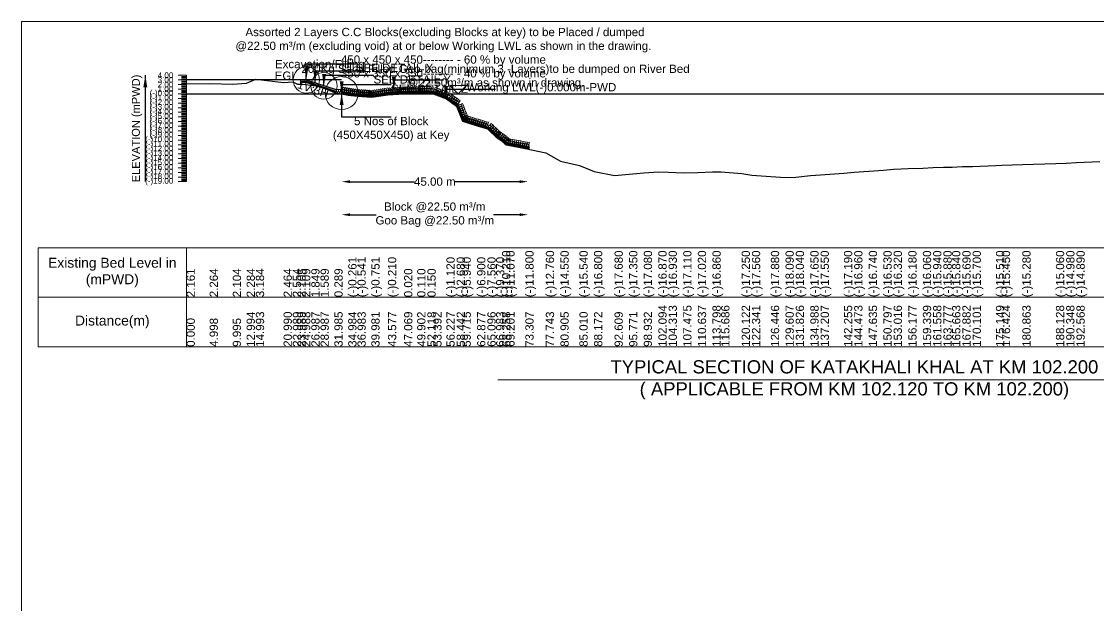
# Model space of a CAD drawing. Header units: inches. Extents: x 89000 to 845000, y -7071 to 31.
# Drawn here: x 460000 to 466525, y -3536 to 0 of the extents above; entities that cross this region are included whole.
import ezdxf

# ---------------------------------------------------------------- set-up
doc = ezdxf.new("R2010")
doc.units = ezdxf.units.IN
doc.header["$LTSCALE"] = 7
doc.header["$MEASUREMENT"] = 0
for name, color, linetype, lineweight in [('Cross section Data Border', 7, 'Continuous', 9), ('Cross Section Labels', 7, 'Continuous', 9), ('Existing_Bed_Level for Xsection', 7, 'Continuous', 25), ('Long Section Labels', 7, 'Continuous', 9)]:
    doc.layers.add(name, color=color, linetype=linetype, lineweight=lineweight)
doc.styles.get("Standard").update_dxf_attribs({"font": 'arial.ttf'})
doc.dimstyles.new('Appron Lebeling Style', dxfattribs={"dimtxt": 50, "dimasz": 50, "dimexe": 0.18, "dimexo": 0.0625, "dimgap": 0.09, "dimtad": 0, "dimtih": 1, "dimtoh": 1, "dimdec": 4, "dimzin": 0, "dimdsep": 46, "dimtxsty": 'Standard', "dimcen": 0.09, "dimse1": 1, "dimse2": 1, "dimadec": 0, "dimazin": 0, "dimtfac": 1, "dimtdec": 4, "dimtofl": 0, "dimtmove": 0, "dimatfit": 3, "dimfxl": 1, "dimtolj": 1, "dimtzin": 0, "dimarcsym": 0})
doc.dimstyles.get("Standard").update_dxf_attribs({"dimtxt": 0.18, "dimasz": 0.18, "dimexe": 0.18, "dimexo": 0.0625, "dimgap": 0.09, "dimtad": 0, "dimtih": 1, "dimtoh": 1, "dimdec": 4, "dimzin": 0, "dimdsep": 46, "dimtxsty": 'Standard', "dimcen": 0.09, "dimadec": 0, "dimazin": 0, "dimtfac": 1, "dimtdec": 4, "dimtofl": 0, "dimtmove": 0, "dimatfit": 3, "dimfxl": 1, "dimtolj": 1, "dimtzin": 0, "dimarcsym": 0})

# ---------------------------------------------------------------- blocks, each defined once
blk = doc.blocks.new('*D309')
at = {"layer": 'Cross Section Labels', "color": 0, "lineweight": -2, "transparency": 16777216}
for p, q in [((461989.7, -969.5), (462380.6, -969.5)), ((463018.7, -969.5), (462627.8, -969.5))]:
    blk.add_line(p, q, dxfattribs=at)
at = {"layer": 'Cross Section Labels', "color": 0, "transparency": 16777216}
for points in [[(461989.7, -961.1), (461989.7, -977.8), (461939.7, -969.5)], [(463018.7, -961.1), (463018.7, -977.8), (463068.7, -969.5)]]:
    blk.add_solid(points, dxfattribs=at)
at = {"layer": 'Defpoints', "color": 0, "transparency": 16777216}
for p in [(461939.7, -437.5), (463068.7, -771.4), (463068.7, -969.5)]:
    blk.add_point(p, dxfattribs=at)
at = {"layer": 'Cross Section Labels', "color": 0, "transparency": 16777216, "insert": (462504.2, -969.5), "char_height": 50, "attachment_point": 5}
blk.add_mtext('\\A1;45.00 m', dxfattribs=at)
blk = doc.blocks.new('*D310')
at = {"layer": 'Cross Section Labels', "color": 0, "lineweight": -2, "transparency": 16777216}
for p, q in [((461989.7, -1169.5), (462148.6, -1169.5)), ((463018.7, -1169.5), (462859.8, -1169.5))]:
    blk.add_line(p, q, dxfattribs=at)
at = {"layer": 'Cross Section Labels', "color": 0, "transparency": 16777216}
for points in [[(461989.7, -1161.1), (461989.7, -1177.8), (461939.7, -1169.5)], [(463018.7, -1161.1), (463018.7, -1177.8), (463068.7, -1169.5)]]:
    blk.add_solid(points, dxfattribs=at)
at = {"layer": 'Defpoints', "color": 0, "transparency": 16777216}
for p in [(461939.7, -437.5), (463068.7, -771.4), (463068.7, -1169.5)]:
    blk.add_point(p, dxfattribs=at)
at = {"layer": 'Cross Section Labels', "color": 0, "transparency": 16777216, "insert": (462504.2, -1169.5), "char_height": 50, "attachment_point": 5}
blk.add_mtext('\\A1;Block @22.50 m³/m ^JGoo Bag @22.50 m³/m ', dxfattribs=at)

msp = doc.modelspace()

# ---------------------------------------------------------------- linework, layer by layer
at = {"layer": 'Cross section Data Border'}
msp.add_lwpolyline([(460100, -1369.48), (469192.81755, -1369.48), (469192.81755, -1969.48), (460100, -1969.48)], close=True, dxfattribs=at)
for points in [[(461000, -1369.48), (461000, -1969.48)], [(460100, -1669.48), (469192.81755, -1669.48)]]:
    msp.add_lwpolyline(points, dxfattribs=at)
at = {"layer": 'Cross Section Labels'}
for points in [[(460000, 0), (470000, 0), (470000, -7071), (460000, -7071)], [(462645.70231, -437.48), (462695.70231, -387.48), (462595.70231, -387.48)]]:
    msp.add_lwpolyline(points, close=True, dxfattribs=at)
msp.add_lwpolyline([(462886.40877, -2169.48), (465046.40877, -2169.48), (467206.40877, -2169.48)], dxfattribs=at)
for centre, radius in [((461725.50231, -353.48), 80), ((461832.60231, -389.18), 80), ((461939.70231, -433.28), 100)]:
    msp.add_circle(centre, radius, dxfattribs=at)
at = {"layer": 'Existing_Bed_Level for Xsection'}
for points in [[(461000, -376.972), (461139.93506, -374.088), (461279.87012, -378.568), (461363.83119, -373.528), (461419.80525, -348.328), (461587.72735, -368.488), (461643.7014, -365.968), (461671.68844, -378.54), (461699.67546, -378.428), (461755.64942, -385.708), (461811.62348, -392.988), (461895.58457, -429.388), (461979.54567, -444.788), (462035.51963, -452.628), (462119.48073, -458.508), (462220.16918, -443.36), (462317.92556, -436.92), (462397.25567, -434.4), (462459.29029, -433.28), (462494.96968, -436.92), (462574.3424, -468.84), (462636.37121, -512.52), (462672.023, -603.8), (462760.55225, -630.68), (462822.69607, -649.16), (462875.51647, -699.84), (462911.21957, -723.36), (462937.61472, -747.44), (463052.59266, -767.88), (463176.79997, -794.76), (463265.32942, -844.88), (463380.28721, -872.6), (463468.82371, -907.88), (463593.0484, -932.52), (463681.57701, -923.28), (463770.1066, -915.72), (463858.63706, -909.84), (463920.77021, -911.52), (464009.29724, -916.56), (464097.82523, -914.04), (464186.3541, -909.56), (464239.20508, -909.56), (464363.41419, -920.48), (464425.54635, -929.16), (464540.47703, -938.12), (464629.00935, -944), (464691.13121, -942.6), (464779.66095, -931.68), (464841.79563, -928.88), (464983.14374, -918.8), (465045.25386, -912.36), (465133.78593, -906.2), (465222.31848, -900.32), (465284.43813, -894.44), (465372.96849, -890.52), (465461.49938, -887.16), (465523.62746, -883.8), (465585.76866, -882.12), (465638.56263, -881), (465700.68548, -876.8), (465762.82109, -877.08), (465904.1608, -871.76), (465939.87604, -870.08), (466064.17227, -865.32), (466267.59736, -859.16), (466329.74321, -856.92), (466391.89979, -854.4), (466533.18134, -846.56)], [(461939.70231, -353.48), (461000, -353.48)], [(461908.20231, -414.38), (461726.79549, -353.91106), (461725.50231, -353.48), (461724.13918, -353.48), (461698.93918, -353.48)], [(461698.93918, -361.88), (461724.13918, -361.88), (461908.20231, -423.23438)], [(461698.93918, -364.68), (461723.6848, -364.68), (461904.2848, -424.88)], [(461698.93918, -367.48), (461723.23042, -367.48), (461901.90231, -427.0373)], [(461000, -437.48), (469092.81755, -437.48)]]:
    msp.add_lwpolyline(points, dxfattribs=at)
at = {"layer": 'Long Section Labels'}
for points in [[(461000, -325.48), (460950, -325.48)], [(461000, -969.48), (461000, -941.48), (461000, -913.48), (461000, -885.48), (461000, -857.48), (461000, -829.48), (461000, -801.48), (461000, -773.48), (461000, -745.48), (461000, -717.48), (461000, -689.48), (461000, -661.48), (461000, -633.48), (461000, -605.48), (461000, -577.48), (461000, -549.48), (461000, -521.48), (461000, -493.48), (461000, -465.48), (461000, -437.48), (461000, -409.48), (461000, -381.48), (461000, -353.48), (461000, -325.48)], [(461000, -353.48), (460950, -353.48)], [(461000, -381.48), (460950, -381.48)], [(461000, -332.48), (460970, -332.48)], [(461000, -339.48), (460970, -339.48)], [(461000, -346.48), (460970, -346.48)], [(461000, -360.48), (460970, -360.48)], [(461000, -367.48), (460970, -367.48)], [(461000, -374.48), (460970, -374.48)], [(461000, -388.48), (460970, -388.48)], [(461000, -409.48), (460950, -409.48)], [(461000, -437.48), (460950, -437.48)], [(461000, -395.48), (460970, -395.48)], [(461000, -402.48), (460970, -402.48)], [(461000, -416.48), (460970, -416.48)], [(461000, -423.48), (460970, -423.48)], [(461000, -430.48), (460970, -430.48)], [(461000, -444.48), (460970, -444.48)], [(461000, -451.48), (460970, -451.48)], [(461000, -465.48), (460950, -465.48)], [(461000, -493.48), (460950, -493.48)], [(461000, -521.48), (460950, -521.48)], [(461000, -458.48), (460970, -458.48)], [(461000, -472.48), (460970, -472.48)], [(461000, -479.48), (460970, -479.48)], [(461000, -486.48), (460970, -486.48)], [(461000, -500.48), (460970, -500.48)], [(461000, -507.48), (460970, -507.48)], [(461000, -514.48), (460970, -514.48)], [(461000, -549.48), (460950, -549.48)], [(461000, -577.48), (460950, -577.48)], [(461000, -528.48), (460970, -528.48)], [(461000, -535.48), (460970, -535.48)], [(461000, -542.48), (460970, -542.48)], [(461000, -556.48), (460970, -556.48)], [(461000, -563.48), (460970, -563.48)], [(461000, -570.48), (460970, -570.48)], [(461000, -584.48), (460970, -584.48)], [(461000, -605.48), (460950, -605.48)], [(461000, -633.48), (460950, -633.48)], [(461000, -591.48), (460970, -591.48)], [(461000, -598.48), (460970, -598.48)], [(461000, -612.48), (460970, -612.48)], [(461000, -619.48), (460970, -619.48)], [(461000, -626.48), (460970, -626.48)], [(461000, -640.48), (460970, -640.48)], [(461000, -647.48), (460970, -647.48)], [(461000, -661.48), (460950, -661.48)], [(461000, -689.48), (460950, -689.48)], [(461000, -717.48), (460950, -717.48)], [(461000, -654.48), (460970, -654.48)], [(461000, -668.48), (460970, -668.48)], [(461000, -675.48), (460970, -675.48)], [(461000, -682.48), (460970, -682.48)], [(461000, -696.48), (460970, -696.48)], [(461000, -703.48), (460970, -703.48)], [(461000, -710.48), (460970, -710.48)], [(461000, -745.48), (460950, -745.48)], [(461000, -773.48), (460950, -773.48)], [(461000, -724.48), (460970, -724.48)], [(461000, -731.48), (460970, -731.48)], [(461000, -738.48), (460970, -738.48)], [(461000, -752.48), (460970, -752.48)], [(461000, -759.48), (460970, -759.48)], [(461000, -766.48), (460970, -766.48)], [(461000, -780.48), (460970, -780.48)], [(461000, -801.48), (460950, -801.48)], [(461000, -829.48), (460950, -829.48)], [(461000, -787.48), (460970, -787.48)], [(461000, -794.48), (460970, -794.48)], [(461000, -808.48), (460970, -808.48)], [(461000, -815.48), (460970, -815.48)], [(461000, -822.48), (460970, -822.48)], [(461000, -836.48), (460970, -836.48)], [(461000, -843.48), (460970, -843.48)], [(461000, -857.48), (460950, -857.48)], [(461000, -885.48), (460950, -885.48)], [(461000, -913.48), (460950, -913.48)], [(461000, -850.48), (460970, -850.48)], [(461000, -864.48), (460970, -864.48)], [(461000, -871.48), (460970, -871.48)], [(461000, -878.48), (460970, -878.48)], [(461000, -892.48), (460970, -892.48)], [(461000, -899.48), (460970, -899.48)], [(461000, -906.48), (460970, -906.48)], [(461000, -941.48), (460950, -941.48)], [(461000, -969.48), (460950, -969.48)], [(461000, -920.48), (460970, -920.48)], [(461000, -927.48), (460970, -927.48)], [(461000, -934.48), (460970, -934.48)], [(461000, -948.48), (460970, -948.48)], [(461000, -955.48), (460970, -955.48)], [(461000, -962.48), (460970, -962.48)]]:
    msp.add_lwpolyline(points, dxfattribs=at)
for points in [[(461698.93918, -353.48), (461690.53918, -353.48), (461690.53918, -366.08), (461698.93918, -366.08)], [(461698.93918, -366.08), (461690.53918, -366.08), (461690.53918, -378.68), (461698.93918, -378.68)], [(461711.53918, -353.48), (461698.93918, -353.48), (461698.93918, -361.88), (461711.53918, -361.88)], [(461724.13918, -353.48), (461711.53918, -353.48), (461711.53918, -361.88), (461724.13918, -361.88)], [(461738.7489, -357.89553), (461726.79549, -353.91106), (461724.13918, -361.88), (461736.09259, -365.86447)], [(461750.70231, -361.88), (461738.7489, -357.89553), (461736.09259, -365.86447), (461748.046, -369.84894)], [(461762.65572, -365.86447), (461750.70231, -361.88), (461748.046, -369.84894), (461759.99941, -373.83341)], [(461774.60913, -369.84894), (461762.65572, -365.86447), (461759.99941, -373.83341), (461771.95282, -377.81788)], [(461786.56254, -373.83341), (461774.60913, -369.84894), (461771.95282, -377.81788), (461783.90623, -381.80235)], [(461798.51595, -377.81788), (461786.56254, -373.83341), (461783.90623, -381.80235), (461795.85964, -385.78682)], [(461810.46936, -381.80235), (461798.51595, -377.81788), (461795.85964, -385.78682), (461807.81305, -389.77129)], [(461822.42277, -385.78682), (461810.46936, -381.80235), (461807.81305, -389.77129), (461819.76646, -393.75576)], [(461834.37618, -389.77129), (461822.42277, -385.78682), (461819.76646, -393.75576), (461831.71987, -397.74023)], [(461846.32959, -393.75576), (461834.37618, -389.77129), (461831.71987, -397.74023), (461843.67328, -401.7247)], [(461858.283, -397.74023), (461846.32959, -393.75576), (461843.67328, -401.7247), (461855.62668, -405.70917)], [(461870.23641, -401.7247), (461858.283, -397.74023), (461855.62668, -405.70917), (461867.58009, -409.69364)], [(461882.18982, -405.70917), (461870.23641, -401.7247), (461867.58009, -409.69364), (461879.5335, -413.67811)], [(461894.14323, -409.69364), (461882.18982, -405.70917), (461879.5335, -413.67811), (461891.48691, -417.66258)], [(461906.09664, -413.67811), (461894.14323, -409.69364), (461891.48691, -417.66258), (461903.44032, -421.64705)], [(461914.50231, -424.88), (461901.90231, -424.88), (461901.90231, -437.48), (461914.50231, -437.48)], [(461920.80231, -412.28), (461908.20231, -412.28), (461908.20231, -424.88), (461920.80231, -424.88)], [(461927.10231, -424.88), (461914.50231, -424.88), (461914.50231, -437.48), (461927.10231, -437.48)], [(461933.40231, -412.28), (461920.80231, -412.28), (461920.80231, -424.88), (461933.40231, -424.88)], [(461939.70231, -424.88), (461927.10231, -424.88), (461927.10231, -437.48), (461939.70231, -437.48)], [(461953.43728, -410.32781), (461941.5653, -414.54872), (461945.78622, -426.4207), (461957.6582, -422.19979)], [(461960.76524, -405.26015), (461951.16405, -397.10066), (461943.00456, -406.70185), (461952.60575, -414.86134)], [(461965.83054, -412.60096), (461953.95856, -416.82187), (461958.17948, -428.69385), (461970.05145, -424.47294)], [(461973.15849, -407.5333), (461963.55731, -399.37381), (461955.39782, -408.975), (461964.99901, -417.13449)], [(461978.2238, -414.87411), (461966.35182, -419.09502), (461970.57273, -430.967), (461982.44471, -426.74609)], [(461985.55175, -409.80645), (461975.95056, -401.64696), (461967.79108, -411.24815), (461977.39226, -419.40764)], [(461989.43992, -416.70438), (461977.75678, -421.42288), (461982.47527, -433.10602), (461994.15842, -428.38752)], [(461996.54733, -411.33178), (461986.61014, -403.58503), (461978.86338, -413.52222), (461988.80058, -421.26898)], [(462001.91811, -418.45214), (461990.23497, -423.17063), (461994.95347, -434.85378), (462006.63661, -430.13528)], [(462009.02552, -413.07954), (461999.08833, -405.33279), (461991.34158, -415.26998), (462001.27877, -423.01673)], [(462014.39631, -420.1999), (462002.71317, -424.91839), (462007.43166, -436.60154), (462019.1148, -431.88304)], [(462021.50372, -414.8273), (462011.56652, -407.08055), (462003.81977, -417.01774), (462013.75696, -424.76449)], [(462026.8745, -421.94766), (462015.19136, -426.66615), (462019.90986, -438.34929), (462031.593, -433.6308)], [(462033.98191, -416.57506), (462024.04472, -408.82831), (462016.29797, -418.7655), (462026.23516, -426.51225)], [(462039.35269, -423.69542), (462027.66955, -428.41391), (462032.38805, -440.09705), (462044.07119, -435.37856)], [(462046.46011, -418.32282), (462036.52291, -410.57607), (462028.77616, -420.51326), (462038.71335, -428.26001)], [(462049.91099, -424.3798), (462038.5823, -429.89531), (462044.0978, -441.224), (462055.42649, -435.70849)], [(462056.62966, -418.52835), (462046.18031, -411.48767), (462039.13964, -421.93702), (462049.58899, -428.9777)], [(462062.4802, -425.26006), (462051.15151, -430.77556), (462056.66702, -442.10425), (462067.99571, -436.58875)], [(462069.19887, -419.4086), (462058.74952, -412.36793), (462051.70885, -422.81728), (462062.1582, -429.85795)], [(462075.04942, -426.14031), (462063.72073, -431.65581), (462069.23623, -442.9845), (462080.56492, -437.469)], [(462081.76809, -420.28885), (462071.31874, -413.24818), (462064.27807, -423.69753), (462074.72742, -430.7382)], [(462087.61863, -427.02056), (462076.28994, -432.53606), (462081.80545, -443.86475), (462093.13414, -438.34925)], [(462094.3373, -421.1691), (462083.88795, -414.12843), (462076.84728, -424.57778), (462087.29663, -431.61846)], [(462100.18785, -427.90081), (462088.85916, -433.41632), (462094.37466, -444.74501), (462105.70335, -439.2295)], [(462106.90652, -422.04936), (462096.45717, -415.00868), (462089.41649, -425.45803), (462099.86585, -432.49871)], [(462112.75706, -428.78107), (462101.42837, -434.29657), (462106.94388, -445.62526), (462118.27257, -440.10976)], [(462119.47573, -422.92961), (462109.02638, -415.88894), (462101.98571, -426.33829), (462112.43506, -433.37896)], [(462124.19768, -421.90785), (462112.46718, -417.30835), (462107.86768, -429.03885), (462119.59817, -433.63835)], [(462118.91247, -429.08049), (462109.05453, -436.92785), (462116.90189, -446.78579), (462126.75983, -438.93843)], [(462136.65746, -420.03335), (462124.92696, -415.43385), (462120.32746, -427.16435), (462132.05796, -431.76385)], [(462131.37225, -427.20598), (462121.51431, -435.05334), (462129.36167, -444.91128), (462139.21961, -437.06392)], [(462149.11725, -418.15885), (462137.38675, -413.55935), (462132.78725, -425.28984), (462144.51774, -429.88935)], [(462143.83204, -425.33148), (462133.9741, -433.17884), (462141.82146, -443.03678), (462151.6794, -435.18942)], [(462161.57703, -416.28434), (462149.84653, -411.68484), (462145.24703, -423.41534), (462156.97753, -428.01484)], [(462156.29182, -423.45698), (462146.43388, -431.30434), (462154.28124, -441.16228), (462164.13918, -433.31492)], [(462174.03681, -414.40984), (462162.30632, -409.81034), (462157.70681, -421.54084), (462169.43731, -426.14034)], [(462168.75161, -421.58248), (462158.89367, -429.42983), (462166.74103, -439.28777), (462176.59897, -431.44041)], [(462186.4966, -412.53534), (462174.7661, -407.93584), (462170.1666, -419.66633), (462181.8971, -424.26584)], [(462181.21139, -419.70797), (462171.35345, -427.55533), (462179.20081, -437.41327), (462189.05875, -429.56591)], [(462198.95638, -410.66083), (462187.22589, -406.06133), (462182.62638, -417.79183), (462194.35688, -422.39133)], [(462193.67118, -417.83347), (462183.81324, -425.68083), (462191.6606, -435.53877), (462201.51854, -427.69141)], [(462211.41617, -408.78633), (462199.68567, -404.18683), (462195.08617, -415.91733), (462206.81667, -420.51683)], [(462206.13096, -415.95897), (462196.27302, -423.80632), (462204.12038, -433.66426), (462213.97832, -425.8169)], [(462226.90442, -407.34825), (462215.59863, -401.78595), (462210.03633, -413.09173), (462221.34211, -418.65404)], [(462221.03913, -414.05485), (462210.56075, -421.05225), (462217.55815, -431.53063), (462228.03653, -424.53323)], [(462239.47716, -406.51998), (462228.17138, -400.95768), (462222.60908, -412.26347), (462233.91486, -417.82577)], [(462233.61188, -413.22658), (462223.1335, -420.22398), (462230.1309, -430.70236), (462240.60928, -423.70496)], [(462252.04991, -405.69172), (462240.74413, -400.12941), (462235.18182, -411.4352), (462246.48761, -416.9975)], [(462246.18462, -412.39831), (462235.70625, -419.39572), (462242.70365, -429.87409), (462253.18202, -422.87669)], [(462264.62266, -404.86345), (462253.31687, -399.30114), (462247.75457, -410.60693), (462259.06036, -416.16923)], [(462258.75737, -411.57005), (462248.27899, -418.56745), (462255.2764, -429.04582), (462265.75477, -422.04842)], [(462277.19541, -404.03518), (462265.88962, -398.47288), (462260.32732, -409.77866), (462271.6331, -415.34096)], [(462271.33012, -410.74178), (462260.85174, -417.73918), (462267.84914, -428.21756), (462278.32752, -421.22015)], [(462289.76815, -403.20691), (462278.46237, -397.64461), (462272.90006, -408.95039), (462284.20585, -414.5127)], [(462283.90286, -409.91351), (462273.42449, -416.91091), (462280.42189, -427.38929), (462290.90027, -420.39189)], [(462302.3409, -402.37864), (462291.03512, -396.81634), (462285.47281, -408.12212), (462296.7786, -413.68443)], [(462296.47561, -409.08524), (462285.99724, -416.08264), (462292.99464, -426.56102), (462303.47301, -419.56362)], [(462314.91365, -401.55038), (462303.60786, -395.98807), (462298.04556, -407.29386), (462309.35134, -412.85616)], [(462309.04836, -408.25697), (462298.56998, -415.25438), (462305.56738, -425.73275), (462316.04576, -418.73535)], [(462328.71235, -401.06833), (462317.60235, -395.12461), (462311.65863, -406.23462), (462322.76863, -412.17834)], [(462322.62229, -407.5715), (462311.91192, -414.20837), (462318.54879, -424.91874), (462329.25916, -418.28187)], [(462341.306, -400.66828), (462330.196, -394.72456), (462324.25228, -405.83457), (462335.36228, -411.77829)], [(462335.21594, -407.17145), (462324.50557, -413.80832), (462331.14244, -424.51869), (462341.85281, -417.88182)], [(462353.89965, -400.26823), (462342.78964, -394.32451), (462336.84592, -405.43452), (462347.95593, -411.37824)], [(462347.80959, -406.77141), (462337.09922, -413.40827), (462343.73608, -424.11864), (462354.44645, -417.48177)], [(462366.4933, -399.86818), (462355.38329, -393.92446), (462349.43957, -405.03447), (462360.54958, -410.97819)], [(462360.40324, -406.37136), (462349.69287, -413.00822), (462356.32973, -423.71859), (462367.0401, -417.08173)], [(462379.08694, -399.46813), (462367.97694, -393.52441), (462362.03322, -404.63442), (462373.14322, -410.57814)], [(462372.99688, -405.97131), (462362.28651, -412.60817), (462368.92338, -423.31854), (462379.63375, -416.68168)], [(462391.68059, -399.06808), (462380.57059, -393.12436), (462374.62687, -404.23437), (462385.73687, -410.17809)], [(462385.59053, -405.57126), (462374.88016, -412.20812), (462381.51703, -422.91849), (462392.2274, -416.28163)], [(462404.27424, -398.66803), (462393.16423, -392.72431), (462387.22051, -403.83432), (462398.33052, -409.77804)], [(462398.18418, -405.17121), (462387.47381, -411.80807), (462394.11067, -422.51844), (462404.82104, -415.88158)], [(462417.36114, -398.54011), (462406.33362, -392.44472), (462400.23823, -403.47223), (462411.26575, -409.56763)], [(462411.18254, -404.95922), (462400.38224, -411.44871), (462406.87172, -422.24901), (462417.67203, -415.75953)], [(462429.95909, -398.31266), (462418.93157, -392.21727), (462412.83617, -403.24478), (462423.86369, -409.34018)], [(462423.78049, -404.73178), (462412.98019, -411.22126), (462419.46967, -422.02156), (462430.26997, -415.53208)], [(462442.55703, -398.08521), (462431.52952, -391.98982), (462425.43412, -403.01734), (462436.46164, -409.11273)], [(462436.37844, -404.50433), (462425.57813, -410.99381), (462432.06762, -421.79412), (462442.86792, -415.30463)], [(462455.15498, -397.85776), (462444.12746, -391.76237), (462438.03207, -402.78989), (462449.05959, -408.88528)], [(462448.97638, -404.27688), (462438.17608, -410.76636), (462444.66556, -421.56667), (462455.46587, -415.07718)], [(462465.04912, -404.53145), (462453.55106, -409.68456), (462458.70416, -421.18262), (462470.20223, -416.02952)], [(462470.06233, -394.69404), (462457.52739, -393.41523), (462456.24858, -405.95016), (462468.78352, -407.22897)], [(462477.58406, -405.81026), (462466.08599, -410.96337), (462471.2391, -422.46143), (462482.73716, -417.30833)], [(462482.59726, -395.97285), (462470.06233, -394.69404), (462468.78352, -407.22897), (462481.31845, -408.50778)], [(462490.119, -407.08907), (462478.62093, -412.24218), (462483.77403, -423.74024), (462495.2721, -418.58714)], [(462495.1322, -397.25166), (462482.59726, -395.97285), (462481.31845, -408.50778), (462493.85339, -409.78659)], [(462513.75358, -419.80118), (462505.97433, -409.88941), (462496.06256, -417.66867), (462503.84182, -427.58044)], [(462517.80495, -403.55037), (462506.11484, -398.84916), (462501.41363, -410.53926), (462513.10373, -415.24048)], [(462525.44369, -424.50239), (462517.66443, -414.59062), (462507.75266, -422.36988), (462515.53192, -432.28165)], [(462529.49505, -408.25159), (462517.80495, -403.55037), (462513.10373, -415.24048), (462524.79384, -419.94169)], [(462537.1338, -429.20361), (462529.35454, -419.29184), (462519.44277, -427.0711), (462527.22203, -436.98286)], [(462541.18516, -412.9528), (462529.49505, -408.25159), (462524.79384, -419.94169), (462536.48394, -424.64291)], [(462548.8239, -433.90482), (462541.04465, -423.99305), (462531.13288, -431.77231), (462538.91213, -441.68408)], [(462552.87527, -417.65401), (462541.18516, -412.9528), (462536.48394, -424.64291), (462548.17405, -429.34412)], [(462560.51401, -438.60604), (462552.73475, -428.69427), (462542.82298, -436.47353), (462550.60224, -446.38529)], [(462564.56537, -422.35523), (462552.87527, -417.65401), (462548.17405, -429.34412), (462559.86416, -434.04534)], [(462572.20412, -443.30725), (462564.42486, -433.39548), (462554.51309, -441.17474), (462562.29235, -451.08651)], [(462576.25548, -427.05644), (462564.56537, -422.35523), (462559.86416, -434.04534), (462571.55426, -438.74655)], [(462583.89422, -448.00847), (462576.11496, -438.0967), (462566.2032, -445.87596), (462573.98245, -455.78772)], [(462587.94558, -431.75766), (462576.25548, -427.05644), (462571.55426, -438.74655), (462583.24437, -443.44776)], [(462598.715, -458.00565), (462593.41363, -446.57519), (462581.98317, -451.87655), (462587.28453, -463.30702)], [(462606.38193, -443.11537), (462596.07992, -435.86081), (462588.82536, -446.16282), (462599.12737, -453.41738)], [(462609.01701, -465.26021), (462603.71564, -453.82975), (462592.28518, -459.13111), (462597.58654, -470.56158)], [(462616.68394, -450.36993), (462606.38193, -443.11537), (462599.12737, -453.41738), (462609.42938, -460.67194)], [(462626.98594, -457.62449), (462616.68394, -450.36993), (462609.42938, -460.67194), (462619.73138, -467.9265)], [(462619.31901, -472.51477), (462614.01765, -461.08431), (462602.58718, -466.38567), (462607.88855, -477.81614)], [(462629.62102, -479.76933), (462624.31966, -468.33887), (462612.88919, -473.64023), (462618.19056, -485.0707)], [(462637.28795, -464.87905), (462626.98594, -457.62449), (462619.73138, -467.9265), (462630.03339, -475.18106)], [(462639.92303, -487.02389), (462634.62166, -475.59343), (462623.1912, -480.89479), (462628.49257, -492.32526)], [(462647.58996, -472.13361), (462637.28795, -464.87905), (462630.03339, -475.18106), (462640.3354, -482.43562)], [(462650.22504, -494.27845), (462644.92367, -482.84799), (462633.49321, -488.14935), (462638.79457, -499.57982)], [(462657.89197, -479.38817), (462647.58996, -472.13361), (462640.3354, -482.43562), (462650.63741, -489.69018)], [(462662.57761, -516.69645), (462664.46855, -504.23915), (462652.01125, -502.34821), (462650.12031, -514.80551)], [(462667.16163, -528.43301), (462669.05257, -515.97571), (462656.59527, -514.08477), (462654.70433, -526.54207)], [(462677.19128, -508.51458), (462672.60726, -496.77803), (462660.8707, -501.36204), (462665.45472, -513.0986)], [(462681.7753, -520.25114), (462677.19128, -508.51458), (462665.45472, -513.0986), (462670.03874, -524.83516)], [(462686.35932, -531.9877), (462681.7753, -520.25114), (462670.03874, -524.83516), (462674.62276, -536.57171)], [(462671.74565, -540.16957), (462673.63659, -527.71227), (462661.17929, -525.82133), (462659.28835, -538.27863)], [(462676.32967, -551.90612), (462678.22061, -539.44882), (462665.76331, -537.55788), (462663.87237, -550.01518)], [(462680.91369, -563.64268), (462682.80463, -551.18538), (462670.34733, -549.29444), (462668.45639, -561.75174)], [(462685.49771, -575.37924), (462687.38865, -562.92194), (462674.93135, -561.031), (462673.04041, -573.4883)], [(462690.94334, -543.72425), (462686.35932, -531.9877), (462674.62276, -536.57171), (462679.20678, -548.30827)], [(462694.20264, -586.61135), (462685.58625, -577.418), (462676.39289, -586.03439), (462685.00929, -595.22774)], [(462690.08173, -587.11579), (462691.97267, -574.65849), (462679.51537, -572.76755), (462677.62443, -585.22485)], [(462695.52736, -555.46081), (462690.94334, -543.72425), (462679.20678, -548.30827), (462683.7908, -560.04483)], [(462696.81707, -570.06846), (462684.76056, -566.40776), (462681.09987, -578.46427), (462693.15637, -582.12497)], [(462694.66575, -598.85235), (462696.55669, -586.39505), (462684.09939, -584.50411), (462682.20845, -596.96141)], [(462700.11138, -567.19737), (462695.52736, -555.46081), (462683.7908, -560.04483), (462688.37482, -571.78138)], [(462704.6954, -578.93392), (462700.11138, -567.19737), (462688.37482, -571.78138), (462692.95884, -583.51794)], [(462706.25915, -590.27205), (462697.64275, -581.07869), (462688.4494, -589.69509), (462697.06579, -598.88844)], [(462709.27942, -590.67048), (462704.6954, -578.93392), (462692.95884, -583.51794), (462697.54286, -595.2545)], [(462708.87357, -573.72916), (462696.81707, -570.06846), (462693.15637, -582.12497), (462705.21287, -585.78566)], [(462718.31565, -593.93274), (462709.69925, -584.73939), (462700.5059, -593.35579), (462709.1223, -602.54914)], [(462720.93008, -577.38986), (462708.87357, -573.72916), (462705.21287, -585.78566), (462717.26938, -589.44636)], [(462732.98658, -581.05056), (462720.93008, -577.38986), (462717.26938, -589.44636), (462729.32588, -593.10706)], [(462745.04308, -584.71125), (462732.98658, -581.05056), (462729.32588, -593.10706), (462741.38239, -596.76776)], [(462757.09959, -588.37195), (462745.04308, -584.71125), (462741.38239, -596.76776), (462753.43889, -600.42846)], [(462730.37215, -597.59344), (462721.75576, -588.40009), (462712.56241, -597.01649), (462721.1788, -606.20984)], [(462742.42866, -601.25414), (462733.81226, -592.06079), (462724.61891, -600.67718), (462733.23531, -609.87054)], [(462754.48516, -604.91484), (462745.86877, -595.72149), (462736.67541, -604.33788), (462745.29181, -613.53123)], [(462766.54167, -608.57554), (462757.92527, -599.38218), (462748.73192, -607.99858), (462757.34831, -617.19193)], [(462769.15609, -592.03265), (462757.09959, -588.37195), (462753.43889, -600.42846), (462765.49539, -604.08916)], [(462778.49208, -612.13303), (462769.8231, -602.98925), (462760.67932, -611.65824), (462769.3483, -620.80202)], [(462781.01158, -595.57542), (462768.93428, -591.98394), (462765.34279, -604.06124), (462777.4201, -607.65272)], [(462790.56939, -615.72451), (462781.9004, -606.58074), (462772.75662, -615.24972), (462781.42561, -624.3935)], [(462793.08888, -599.16691), (462781.01158, -595.57542), (462777.4201, -607.65272), (462789.4974, -611.24421)], [(462802.64669, -619.316), (462793.9777, -610.17222), (462784.83392, -618.84121), (462793.50291, -627.98498)], [(462805.16618, -602.75839), (462793.08888, -599.16691), (462789.4974, -611.24421), (462801.5747, -614.83569)], [(462814.72399, -622.90748), (462806.05501, -613.7637), (462796.91123, -622.43269), (462805.58021, -631.57647)], [(462817.24349, -606.34987), (462805.16618, -602.75839), (462801.5747, -614.83569), (462813.652, -618.42718)], [(462826.80129, -626.49897), (462818.13231, -617.35519), (462808.98853, -626.02417), (462817.65752, -635.16795)], [(462829.32079, -609.94136), (462817.24349, -606.34987), (462813.652, -618.42718), (462825.72931, -622.01866)], [(462845.81475, -639.61807), (462842.29545, -627.51954), (462830.19691, -631.03884), (462833.71622, -643.13738)], [(462855.6369, -626.05239), (462846.54505, -617.32896), (462837.82162, -626.42082), (462846.91347, -635.14425)], [(462854.9066, -648.3415), (462851.3873, -636.24297), (462839.28877, -639.76227), (462842.80807, -651.86081)], [(462864.72876, -634.77582), (462855.6369, -626.05239), (462846.91347, -635.14425), (462856.00533, -643.86768)], [(462863.99846, -657.06493), (462860.47915, -644.9664), (462848.38062, -648.4857), (462851.89992, -660.58424)], [(462873.82061, -643.49925), (462864.72876, -634.77582), (462856.00533, -643.86768), (462865.09718, -652.59111)], [(462882.91246, -652.22268), (462873.82061, -643.49925), (462865.09718, -652.59111), (462874.18903, -661.31453)], [(462892.00431, -660.94611), (462882.91246, -652.22268), (462874.18903, -661.31453), (462883.28088, -670.03796)], [(462873.09031, -665.78836), (462869.571, -653.68983), (462857.47247, -657.20913), (462860.99178, -669.30767)], [(462882.18216, -674.51179), (462878.66286, -662.41326), (462866.56432, -665.93256), (462870.08363, -678.03109)], [(462891.27401, -683.23522), (462887.75471, -671.13669), (462875.65618, -674.65599), (462879.17548, -686.75452)], [(462898.5264, -687.58638), (462892.87309, -676.32582), (462881.61253, -681.97914), (462887.26585, -693.23969)], [(462901.09617, -669.66954), (462892.00431, -660.94611), (462883.28088, -670.03796), (462892.37274, -678.76139)], [(462905.72784, -672.46548), (462895.2058, -665.53391), (462888.27423, -676.05595), (462898.79627, -682.98752)], [(462909.04844, -694.51794), (462903.39513, -683.25739), (462892.13458, -688.91071), (462897.78789, -700.17126)], [(462916.24988, -679.39705), (462905.72784, -672.46548), (462898.79627, -682.98752), (462909.31831, -689.91909)], [(462919.57048, -701.44951), (462913.91717, -690.18896), (462902.65662, -695.84228), (462908.30993, -707.10283)], [(462926.77192, -686.32861), (462916.24988, -679.39705), (462909.31831, -689.91909), (462919.84036, -696.85066)], [(462930.09253, -708.38108), (462924.43921, -697.12053), (462913.17866, -702.77384), (462918.83197, -714.0344)], [(462937.29397, -693.26018), (462926.77192, -686.32861), (462919.84036, -696.85066), (462930.3624, -703.78222)], [(462941.51145, -720.00922), (462937.68892, -708.00304), (462925.68274, -711.82557), (462929.50528, -723.83175)], [(462950.98925, -706.20076), (462941.68084, -697.70879), (462933.18887, -707.01721), (462942.49729, -715.50917)], [(462950.81987, -728.50118), (462946.99733, -716.495), (462934.99116, -720.31754), (462938.81369, -732.32371)], [(462951.69917, -709.84484), (462939.29367, -707.63948), (462937.0883, -720.04497), (462949.4938, -722.25034)], [(462960.29766, -714.69272), (462950.98925, -706.20076), (462942.49729, -715.50917), (462951.8057, -724.00113)], [(462964.10466, -712.05021), (462951.69917, -709.84484), (462949.4938, -722.25034), (462961.8993, -724.4557)], [(462976.51016, -714.25557), (462964.10466, -712.05021), (462961.8993, -724.4557), (462974.3048, -726.66107)], [(462988.91566, -716.46094), (462976.51016, -714.25557), (462974.3048, -726.66107), (462986.71029, -728.86643)], [(463001.32116, -718.6663), (462988.91566, -716.46094), (462986.71029, -728.86643), (462999.11579, -731.0718)], [(462951.06463, -726.58102), (462941.41898, -718.47414), (462933.31211, -728.11979), (462942.95776, -736.22667)], [(462963.47013, -728.78638), (462953.82448, -720.67951), (462945.7176, -730.32516), (462955.36325, -738.43203)], [(462975.87563, -730.99175), (462966.22998, -722.88487), (462958.1231, -732.53052), (462967.76875, -740.6374)], [(462988.28112, -733.19711), (462978.63548, -725.09024), (462970.5286, -734.73589), (462980.17425, -742.84276)], [(463000.68662, -735.40248), (462991.04097, -727.2956), (462982.9341, -736.94125), (462992.57975, -745.04813)], [(463013.09212, -737.60785), (463003.44647, -729.50097), (462995.33959, -739.14662), (463004.98524, -747.25349)], [(463013.72665, -720.87167), (463001.32116, -718.6663), (462999.11579, -731.0718), (463011.52129, -733.27717)], [(463025.49762, -739.81321), (463015.85197, -731.70633), (463007.74509, -741.35198), (463017.39074, -749.45886)], [(463026.13215, -723.07703), (463013.72665, -720.87167), (463011.52129, -733.27717), (463023.92679, -735.48253)], [(463037.90311, -742.01858), (463028.25746, -733.9117), (463020.15059, -743.55735), (463029.79624, -751.66422)], [(463038.53765, -725.2824), (463026.13215, -723.07703), (463023.92679, -735.48253), (463036.33228, -737.6879)], [(463050.30861, -744.22394), (463040.66296, -736.11706), (463032.55609, -745.76271), (463042.20173, -753.86959)], [(463050.94315, -727.48776), (463038.53765, -725.2824), (463036.33228, -737.6879), (463048.73778, -739.89326)], [(463062.71411, -746.42931), (463053.06846, -738.32243), (463044.96158, -747.96808), (463054.60723, -756.07496)], [(463063.34864, -729.69313), (463050.94315, -727.48776), (463048.73778, -739.89326), (463061.14328, -742.09863)], [(463075.81961, -749.48558), (463066.48206, -741.02566), (463058.02214, -750.36321), (463067.35969, -758.82313)], [(463077.07599, -732.78456), (463064.76107, -730.11946), (463062.09597, -742.43438), (463074.41089, -745.09948)]]:
    msp.add_lwpolyline(points, close=True, dxfattribs=at)
for centre, major_axis in [((461949.29719, -436.82017), (9.1655, -1.68112)), ((461950.15593, -432.13828), (9.1655, -1.68112)), ((461951.01468, -427.45638), (9.1655, -1.68112)), ((461967.62819, -440.18241), (9.1655, -1.68112)), ((461968.48693, -435.50052), (9.1655, -1.68112)), ((461969.34568, -430.81862), (9.1655, -1.68112)), ((461985.90096, -443.27492), (9.22832, -1.29257)), ((461986.56123, -438.56094), (9.22832, -1.29257)), ((461987.22149, -433.84695), (9.22832, -1.29257)), ((462004.3576, -445.86005), (9.22832, -1.29257)), ((462005.01786, -441.14607), (9.22832, -1.29257)), ((462005.67813, -436.43208), (9.22832, -1.29257)), ((462022.81424, -448.44518), (9.22832, -1.29257)), ((462023.4745, -443.7312), (9.22832, -1.29257)), ((462024.13477, -439.01722), (9.22832, -1.29257)), ((462041.14655, -450.63624), (9.29563, -0.651)), ((462041.47909, -445.88787), (9.29563, -0.651)), ((462041.81163, -441.1395), (9.29563, -0.651)), ((462059.73782, -451.93823), (9.29563, -0.651)), ((462060.07036, -447.18986), (9.29563, -0.651)), ((462060.4029, -442.44149), (9.29563, -0.651)), ((462078.32908, -453.24022), (9.29563, -0.651)), ((462078.66162, -448.49185), (9.29563, -0.651)), ((462078.99416, -443.74348), (9.29563, -0.651)), ((462096.92035, -454.54221), (9.29563, -0.651)), ((462097.25289, -449.79384), (9.29563, -0.651)), ((462097.58543, -445.04547), (9.29563, -0.651)), ((462115.51161, -455.8442), (9.29563, -0.651)), ((462115.84415, -451.09583), (9.29563, -0.651)), ((462116.17669, -446.34746), (9.29563, -0.651)), ((462132.04039, -444.58456), (9.2147, 1.3863)), ((462132.74853, -449.29159), (9.2147, 1.3863)), ((462133.45668, -453.99862), (9.2147, 1.3863)), ((462150.46979, -441.81196), (9.2147, 1.3863)), ((462151.17794, -446.51899), (9.2147, 1.3863)), ((462151.88609, -451.22602), (9.2147, 1.3863)), ((462168.8992, -439.03936), (9.2147, 1.3863)), ((462169.60735, -443.74639), (9.2147, 1.3863)), ((462170.31549, -448.45342), (9.2147, 1.3863)), ((462187.32861, -436.26676), (9.2147, 1.3863)), ((462188.03675, -440.97379), (9.2147, 1.3863)), ((462188.7449, -445.68082), (9.2147, 1.3863)), ((462205.75801, -433.49416), (9.2147, 1.3863)), ((462206.46616, -438.20119), (9.2147, 1.3863)), ((462207.1743, -442.90822), (9.2147, 1.3863)), ((462225.22801, -431.10094), (9.29825, 0.61255)), ((462225.54091, -435.85064), (9.29825, 0.61255)), ((462225.85381, -440.60035), (9.29825, 0.61255)), ((462243.8245, -429.87584), (9.29825, 0.61255)), ((462244.1374, -434.62554), (9.29825, 0.61255)), ((462244.4503, -439.37525), (9.29825, 0.61255)), ((462262.42099, -428.65074), (9.29825, 0.61255)), ((462262.73389, -433.40044), (9.29825, 0.61255)), ((462263.04679, -438.15015), (9.29825, 0.61255)), ((462281.01748, -427.42564), (9.29825, 0.61255)), ((462281.33038, -432.17534), (9.29825, 0.61255)), ((462281.64328, -436.92505), (9.29825, 0.61255)), ((462299.61397, -426.20054), (9.29825, 0.61255)), ((462299.92687, -430.95024), (9.29825, 0.61255)), ((462300.23977, -435.69995), (9.29825, 0.61255)), ((462318.61666, -424.99204), (9.3137, 0.29586)), ((462318.76779, -429.74964), (9.3137, 0.29586)), ((462318.91892, -434.50724), (9.3137, 0.29586)), ((462337.24407, -424.40033), (9.3137, 0.29586)), ((462337.3952, -429.15793), (9.3137, 0.29586)), ((462337.54633, -433.91553), (9.3137, 0.29586)), ((462355.87147, -423.80861), (9.3137, 0.29586)), ((462356.0226, -428.56621), (9.3137, 0.29586)), ((462356.17373, -433.32381), (9.3137, 0.29586)), ((462374.49888, -423.21689), (9.3137, 0.29586)), ((462374.65001, -427.97449), (9.3137, 0.29586)), ((462374.80113, -432.73209), (9.3137, 0.29586)), ((462393.12628, -422.62517), (9.3137, 0.29586)), ((462393.27741, -427.38277), (9.3137, 0.29586)), ((462393.42854, -432.14037), (9.3137, 0.29586)), ((462411.92177, -422.23327), (9.31688, 0.16821)), ((462412.0077, -426.9925), (9.31688, 0.16821)), ((462412.09362, -431.75172), (9.31688, 0.16821)), ((462430.55554, -421.89685), (9.31688, 0.16821)), ((462430.64146, -426.65607), (9.31688, 0.16821)), ((462430.72739, -431.4153), (9.31688, 0.16821)), ((462449.1893, -421.56043), (9.31688, 0.16821)), ((462449.27523, -426.31965), (9.31688, 0.16821)), ((462449.36115, -431.07888), (9.31688, 0.16821)), ((462468.23568, -431.80025), (9.27028, -0.94575)), ((462468.71878, -427.06483), (9.27028, -0.94575)), ((462469.20189, -422.32941), (9.27028, -0.94575)), ((462486.77624, -433.69175), (9.27028, -0.94575)), ((462487.25935, -428.95633), (9.27028, -0.94575)), ((462487.74245, -424.22091), (9.27028, -0.94575)), ((462505.28216, -438.50195), (8.64548, -3.47681)), ((462507.05818, -434.08569), (8.64548, -3.47681)), ((462508.83419, -429.66943), (8.64548, -3.47681)), ((462522.57313, -445.45557), (8.64548, -3.47681)), ((462524.34914, -441.03931), (8.64548, -3.47681)), ((462526.12516, -436.62305), (8.64548, -3.47681)), ((462539.8641, -452.40919), (8.64548, -3.47681)), ((462541.64011, -447.99293), (8.64548, -3.47681)), ((462543.41612, -443.57667), (8.64548, -3.47681)), ((462557.15506, -459.36281), (8.64548, -3.47681)), ((462558.93108, -454.94655), (8.64548, -3.47681)), ((462560.70709, -450.53029), (8.64548, -3.47681)), ((462577.99806, -457.4839), (8.64548, -3.47681)), ((462574.44603, -466.31643), (8.64548, -3.47681)), ((462576.22204, -461.90017), (8.64548, -3.47681)), ((462590.25928, -477.1376), (7.61891, -5.36515)), ((462592.99989, -473.24573), (7.61891, -5.36515)), ((462595.7405, -469.35386), (7.61891, -5.36515)), ((462605.49709, -487.8679), (7.61891, -5.36515)), ((462608.2377, -483.97603), (7.61891, -5.36515)), ((462610.97832, -480.08416), (7.61891, -5.36515)), ((462620.73491, -498.5982), (7.61891, -5.36515)), ((462623.47552, -494.70633), (7.61891, -5.36515)), ((462626.21613, -490.81446), (7.61891, -5.36515)), ((462635.97272, -509.3285), (7.61891, -5.36515)), ((462638.71333, -505.43663), (7.61891, -5.36515)), ((462641.45394, -501.54476), (7.61891, -5.36515)), ((462644.58134, -526.99871), (3.39014, -8.67984)), ((462649.01515, -525.26696), (3.39014, -8.67984)), ((462653.44896, -523.53522), (3.39014, -8.67984)), ((462651.36161, -544.35838), (3.39014, -8.67984)), ((462655.79542, -542.62664), (3.39014, -8.67984)), ((462658.14189, -561.71805), (3.39014, -8.67984)), ((462660.22923, -540.8949), (3.39014, -8.67984)), ((462662.5757, -559.98631), (3.39014, -8.67984)), ((462664.92216, -579.07772), (3.39014, -8.67984)), ((462667.00951, -558.25457), (3.39014, -8.67984)), ((462669.35597, -577.34598), (3.39014, -8.67984)), ((462673.78978, -575.61424), (3.39014, -8.67984)), ((462676.13625, -594.70565), (3.39014, -8.67984)), ((462680.57006, -592.97391), (3.39014, -8.67984)), ((462671.70244, -596.43739), (3.39014, -8.67984)), ((462683.87353, -604.91087), (8.91645, -2.70729)), ((462685.25646, -600.35619), (8.91645, -2.70729)), ((462686.63939, -595.80151), (8.91645, -2.70729)), ((462701.70644, -610.32545), (8.91645, -2.70729)), ((462703.08937, -605.77077), (8.91645, -2.70729)), ((462704.4723, -601.21609), (8.91645, -2.70729)), ((462719.53935, -615.74003), (8.91645, -2.70729)), ((462720.92228, -611.18535), (8.91645, -2.70729)), ((462722.30521, -606.63067), (8.91645, -2.70729)), ((462737.37226, -621.15461), (8.91645, -2.70729)), ((462738.75519, -616.59993), (8.91645, -2.70729)), ((462740.13812, -612.04525), (8.91645, -2.70729)), ((462755.20517, -626.56919), (8.91645, -2.70729)), ((462756.5881, -622.01451), (8.91645, -2.70729)), ((462757.97103, -617.45983), (8.91645, -2.70729)), ((462773.04535, -631.91213), (8.93184, -2.6561)), ((462774.40213, -627.34959), (8.93184, -2.6561)), ((462775.75892, -622.78706), (8.93184, -2.6561)), ((462790.90902, -637.22433), (8.93184, -2.6561)), ((462792.26581, -632.6618), (8.93184, -2.6561)), ((462793.62259, -628.09926), (8.93184, -2.6561)), ((462808.7727, -642.53654), (8.93184, -2.6561)), ((462810.12948, -637.974), (8.93184, -2.6561)), ((462811.48626, -633.41146), (8.93184, -2.6561)), ((462826.79941, -649.79873), (6.72393, -6.45146)), ((462830.09493, -646.36403), (6.72393, -6.45146)), ((462833.39044, -642.92933), (6.72393, -6.45146)), ((462843.54279, -659.26695), (6.72393, -6.45146)), ((462846.8383, -655.83225), (6.72393, -6.45146)), ((462840.24727, -662.70165), (6.72393, -6.45146)), ((462853.69513, -675.60457), (6.72393, -6.45146)), ((462856.99065, -672.16987), (6.72393, -6.45146)), ((462860.28616, -668.73517), (6.72393, -6.45146)), ((462867.14299, -688.50749), (6.72393, -6.45146)), ((462870.43851, -685.07279), (6.72393, -6.45146)), ((462873.73402, -681.63809), (6.72393, -6.45146)), ((462880.79141, -700.46493), (7.78163, -5.12628)), ((462883.41, -696.48994), (7.78163, -5.12628)), ((462886.02859, -692.51494), (7.78163, -5.12628)), ((462896.35468, -710.71749), (7.78163, -5.12628)), ((462898.97327, -706.7425), (7.78163, -5.12628)), ((462901.59186, -702.7675), (7.78163, -5.12628)), ((462911.91795, -720.97005), (7.78163, -5.12628)), ((462914.53654, -716.99506), (7.78163, -5.12628)), ((462917.15513, -713.02006), (7.78163, -5.12628)), ((462926.05133, -733.66925), (6.88409, -6.28028)), ((462929.2594, -730.15274), (6.88409, -6.28028)), ((462932.46748, -726.63623), (6.88409, -6.28028)), ((462938.83192, -745.23907), (9.17455, -1.63099)), ((462939.66506, -740.55255), (9.17455, -1.63099)), ((462940.4982, -735.86603), (9.17455, -1.63099)), ((462957.18103, -748.50105), (9.17455, -1.63099)), ((462958.01417, -743.81453), (9.17455, -1.63099)), ((462958.84731, -739.12801), (9.17455, -1.63099)), ((462975.53014, -751.76303), (9.17455, -1.63099)), ((462976.36328, -747.07651), (9.17455, -1.63099)), ((462977.19642, -742.38999), (9.17455, -1.63099)), ((462993.87925, -755.02501), (9.17455, -1.63099)), ((462994.71239, -750.33849), (9.17455, -1.63099)), ((462995.54552, -745.65197), (9.17455, -1.63099)), ((463012.22836, -758.28699), (9.17455, -1.63099)), ((463013.0615, -753.60047), (9.17455, -1.63099)), ((463013.89463, -748.91395), (9.17455, -1.63099)), ((463030.57747, -761.54897), (9.17455, -1.63099)), ((463031.4106, -756.86245), (9.17455, -1.63099)), ((463032.24374, -752.17593), (9.17455, -1.63099)), ((463048.92658, -764.81095), (9.17455, -1.63099)), ((463049.75971, -760.12443), (9.17455, -1.63099)), ((463050.59285, -755.43791), (9.17455, -1.63099)), ((463067.25836, -768.61874), (9.10757, -1.97099)), ((463068.26517, -763.96644), (9.10757, -1.97099)), ((463069.27199, -759.31414), (9.10757, -1.97099))]:
    msp.add_ellipse(centre, major_axis=major_axis, ratio=0.255, dxfattribs=at)

# ---------------------------------------------------------------- texts
at = {"layer": 'Cross section Data Border', "char_height": 60, "width": 800, "attachment_point": 5}
for s, insert in [('Existing Bed Level in (mPWD)', (460550, -1519.48)), ('Distance(m)', (460550, -1819.48))]:
    msp.add_mtext(s, dxfattribs=dict(at, insert=insert))
at = {"layer": 'Cross Section Labels'}
for s, insert, char_height, attachment_point in [(' Assorted 2 Layers C.C Blocks(excluding Blocks at key) to be Placed / dumped^J@22.50 m³/m (excluding void) at or below Working LWL as shown in the drawing.^J450 x 450 x 450-------- - 60 % by volume^J350 x 350 x 350-------- - 40 % by volume', (462556.11794, -353.48), 50, 8), ('Excavation/Filling', (462079.05231, -297.48), 50, 9), ('200Kg Sand Filled Geo-bag(minimum 3 -Layers)to be dumped on River Bed^J@22.50m³/m as shown in drawing.', (462871.90889, -409.48), 50, 8), ('SEE DETAIL X', (462025.50231, -255.48), 50, 1), ('EGL', (461673.73918, -353.48), 50, 9), ('SEE DETAIL Y', (462132.60231, -325.48), 50, 1), ('SEE DETAIL Z', (462239.70231, -381.48), 50, 1), ('Working LWL(-)0.000m-PWD', (462695.70231, -437.48), 50, 7), ('5 Nos of Block ^J(450X450X450) at Key', (462239.70231, -577.48), 50, 2), ('TYPICAL SECTION OF KATAKHALI KHAL AT KM 102.200^J( APPLICABLE FROM KM 102.120 TO KM 102.200)', (465046.40877, -2169.48), 80, 5)]:
    msp.add_mtext(s, dxfattribs=dict(at, insert=insert, char_height=char_height, attachment_point=attachment_point))
at = {"layer": 'Cross Section Labels', "insert": (461774.62512, -384.61157), "char_height": 50, "attachment_point": 2, "rotation": 341.565051177}
msp.add_mtext('1V:3H', dxfattribs=at)
at = {"layer": 'Long Section Labels', "rotation": 90}
for s, insert, char_height, attachment_point in [('ELEVATION (mPWD)', (460700, -647.48), 48, 5), ('(-)0.261', (461979.54567, -1669.48), 50, 1), ('(-)0.541', (462035.51963, -1669.48), 50, 1), ('(-)0.751', (462119.48073, -1669.48), 50, 1), ('(-)0.210', (462220.16918, -1669.48), 50, 1), ('(-)1.120', (462574.3424, -1669.48), 50, 1), ('(-)2.680', (462636.37121, -1669.48), 50, 1), ('(-)5.940', (462672.023, -1669.48), 50, 1), ('(-)6.900', (462760.55225, -1669.48), 50, 1), ('(-)7.560', (462822.69607, -1669.48), 50, 1), ('(-)9.370', (462875.51647, -1669.48), 50, 1), ('(-)10.210', (462911.21957, -1669.48), 50, 1), ('(-)11.070', (462937.61472, -1669.48), 50, 1), ('(-)11.800', (463052.59266, -1669.48), 50, 1), ('(-)12.760', (463176.79997, -1669.48), 50, 1), ('(-)12.760', (463176.79997, -1669.48), 50, 1), ('(-)14.550', (463265.32942, -1669.48), 50, 1), ('(-)15.540', (463380.28721, -1669.48), 50, 1), ('(-)16.800', (463468.82371, -1669.48), 50, 1), ('(-)17.680', (463593.0484, -1669.48), 50, 1), ('(-)17.350', (463681.57701, -1669.48), 50, 1), ('(-)17.080', (463770.1066, -1669.48), 50, 1), ('(-)16.870', (463858.63706, -1669.48), 50, 1), ('(-)16.930', (463920.77021, -1669.48), 50, 1), ('(-)17.110', (464009.29724, -1669.48), 50, 1), ('(-)17.020', (464097.82523, -1669.48), 50, 1), ('(-)16.860', (464186.3541, -1669.48), 50, 1), ('(-)16.860', (464186.3541, -1669.48), 50, 1), ('(-)17.250', (464363.41419, -1669.48), 50, 1), ('(-)17.560', (464425.54635, -1669.48), 50, 1), ('(-)17.880', (464540.47703, -1669.48), 50, 1), ('(-)18.090', (464629.00935, -1669.48), 50, 1), ('(-)18.040', (464691.13121, -1669.48), 50, 1), ('(-)17.650', (464779.66095, -1669.48), 50, 1), ('(-)17.550', (464841.79563, -1669.48), 50, 1), ('(-)17.190', (464983.14374, -1669.48), 50, 1), ('(-)16.960', (465045.25386, -1669.48), 50, 1), ('(-)16.740', (465133.78593, -1669.48), 50, 1), ('(-)16.530', (465222.31848, -1669.48), 50, 1), ('(-)16.320', (465284.43813, -1669.48), 50, 1), ('(-)16.180', (465372.96849, -1669.48), 50, 1), ('(-)16.060', (465461.49938, -1669.48), 50, 1), ('(-)15.940', (465523.62746, -1669.48), 50, 1), ('(-)15.880', (465585.76866, -1669.48), 50, 1), ('(-)15.840', (465638.56263, -1669.48), 50, 1), ('(-)15.690', (465700.68548, -1669.48), 50, 1), ('(-)15.700', (465762.82109, -1669.48), 50, 1), ('(-)15.510', (465904.1608, -1669.48), 50, 1), ('(-)15.450', (465939.87604, -1669.48), 50, 1), ('(-)15.280', (466064.17227, -1669.48), 50, 1), ('(-)15.060', (466267.59736, -1669.48), 50, 1), ('(-)14.980', (466329.74321, -1669.48), 50, 1), ('(-)14.890', (466391.89979, -1669.48), 50, 1), ('2.161', (461000, -1669.48), 50, 1), ('2.264', (461139.93506, -1669.48), 50, 1), ('2.104', (461279.87012, -1669.48), 50, 1), ('2.284', (461363.83119, -1669.48), 50, 1), ('3.184', (461419.80525, -1669.48), 50, 1), ('2.464', (461587.72735, -1669.48), 50, 1), ('2.554', (461643.7014, -1669.48), 50, 1), ('2.105', (461671.68844, -1669.48), 50, 1), ('2.109', (461699.67546, -1669.48), 50, 1), ('1.849', (461755.64942, -1669.48), 50, 1), ('1.589', (461811.62348, -1669.48), 50, 1), ('0.289', (461895.58457, -1669.48), 50, 1), ('0.020', (462317.92556, -1669.48), 50, 1), ('0.020', (462317.92556, -1669.48), 50, 1), ('0.110', (462397.25567, -1669.48), 50, 1), ('0.150', (462459.29029, -1669.48), 50, 1), ('12.994', (461363.83119, -1969.48), 50, 1), ('14.993', (461419.80525, -1969.48), 50, 1), ('20.990', (461587.72735, -1969.48), 50, 1), ('22.989', (461643.7014, -1969.48), 50, 1), ('23.989', (461671.68844, -1969.48), 50, 1), ('24.988', (461699.67546, -1969.48), 50, 1), ('26.987', (461755.64942, -1969.48), 50, 1), ('28.987', (461811.62348, -1969.48), 50, 1), ('31.985', (461895.58457, -1969.48), 50, 1), ('34.984', (461979.54567, -1969.48), 50, 1), ('36.983', (462035.51963, -1969.48), 50, 1), ('39.981', (462119.48073, -1969.48), 50, 1), ('43.577', (462220.16918, -1969.48), 50, 1), ('47.069', (462317.92556, -1969.48), 50, 1), ('49.902', (462397.25567, -1969.48), 50, 1), ('52.118', (462459.29029, -1969.48), 50, 1), ('53.392', (462494.96968, -1969.48), 50, 1), ('56.227', (462574.3424, -1969.48), 50, 1), ('58.442', (462636.37121, -1969.48), 50, 1), ('59.715', (462672.023, -1969.48), 50, 1), ('62.877', (462760.55225, -1969.48), 50, 1), ('65.096', (462822.69607, -1969.48), 50, 1), ('66.983', (462875.51647, -1969.48), 50, 1), ('68.258', (462911.21957, -1969.48), 50, 1), ('69.201', (462937.61472, -1969.48), 50, 1), ('73.307', (463052.59266, -1969.48), 50, 1), ('77.743', (463176.79997, -1969.48), 50, 1), ('80.905', (463265.32942, -1969.48), 50, 1), ('85.010', (463380.28721, -1969.48), 50, 1), ('88.172', (463468.82371, -1969.48), 50, 1), ('92.609', (463593.0484, -1969.48), 50, 1), ('95.771', (463681.57701, -1969.48), 50, 1), ('98.932', (463770.1066, -1969.48), 50, 1), ('102.094', (463858.63706, -1969.48), 50, 1), ('104.313', (463920.77021, -1969.48), 50, 1), ('107.475', (464009.29724, -1969.48), 50, 1), ('110.637', (464097.82523, -1969.48), 50, 1), ('113.798', (464186.3541, -1969.48), 50, 1), ('115.686', (464239.20508, -1969.48), 50, 1), ('120.122', (464363.41419, -1969.48), 50, 1), ('122.341', (464425.54635, -1969.48), 50, 1), ('126.446', (464540.47703, -1969.48), 50, 1), ('129.607', (464629.00935, -1969.48), 50, 1), ('131.826', (464691.13121, -1969.48), 50, 1), ('134.988', (464779.66095, -1969.48), 50, 1), ('137.207', (464841.79563, -1969.48), 50, 1), ('142.255', (464983.14374, -1969.48), 50, 1), ('144.473', (465045.25386, -1969.48), 50, 1), ('147.635', (465133.78593, -1969.48), 50, 1), ('150.797', (465222.31848, -1969.48), 50, 1), ('153.016', (465284.43813, -1969.48), 50, 1), ('156.177', (465372.96849, -1969.48), 50, 1), ('159.339', (465461.49938, -1969.48), 50, 1), ('161.558', (465523.62746, -1969.48), 50, 1), ('163.777', (465585.76866, -1969.48), 50, 1), ('165.663', (465638.56263, -1969.48), 50, 1), ('167.882', (465700.68548, -1969.48), 50, 1), ('170.101', (465762.82109, -1969.48), 50, 1), ('175.149', (465904.1608, -1969.48), 50, 1), ('176.424', (465939.87604, -1969.48), 50, 1), ('180.863', (466064.17227, -1969.48), 50, 1), ('188.128', (466267.59736, -1969.48), 50, 1), ('190.348', (466329.74321, -1969.48), 50, 1), ('192.568', (466391.89979, -1969.48), 50, 1), ('0.000', (461000, -1969.48), 50, 1), ('4.998', (461139.93506, -1969.48), 50, 1), ('9.995', (461279.87012, -1969.48), 50, 1)]:
    msp.add_mtext(s, dxfattribs=dict(at, insert=insert, char_height=char_height, attachment_point=attachment_point))
at = {"layer": 'Long Section Labels', "char_height": 35, "attachment_point": 6}
for s, insert in [('4.00', (460920, -325.48)), ('3.00', (460920, -353.48)), ('2.00', (460920, -381.48)), ('1.00', (460920, -409.48)), ('(-)0.00', (460920, -437.48)), ('(-)1.00', (460920, -465.48)), ('(-)2.00', (460920, -493.48)), ('(-)3.00', (460920, -521.48)), ('(-)4.00', (460920, -549.48)), ('(-)5.00', (460920, -577.48)), ('(-)6.00', (460920, -605.48)), ('(-)7.00', (460920, -633.48)), ('(-)8.00', (460920, -661.48)), ('(-)10.00', (460920, -717.48)), ('(-)9.00', (460920, -689.48)), ('(-)11.00', (460920, -745.48)), ('(-)12.00', (460920, -773.48)), ('(-)13.00', (460920, -801.48)), ('(-)14.00', (460920, -829.48)), ('(-)15.00', (460920, -857.48)), ('(-)16.00', (460920, -885.48)), ('(-)17.00', (460920, -913.48)), ('(-)18.00', (460920, -941.48)), ('(-)19.00', (460920, -969.48))]:
    msp.add_mtext(s, dxfattribs=dict(at, insert=insert))

# ---------------------------------------------------------------- dimensions: what is measured, and where the dimension line sits
at = {"layer": 'Cross Section Labels'}
for base, text, picture, middle in [((463068.72534, -969.48), '45.00 m', '*D309', (462504.21382, -969.48)), ((463068.72534, -1169.48), 'Block @22.50 m³/m ^JGoo Bag @22.50 m³/m ', '*D310', (462504.21382, -1169.48))]:
    dim = msp.add_linear_dim(base=base, p1=(461939.70231, -437.48), p2=(463068.72534, -771.37131), text=text, dimstyle='Appron Lebeling Style', dxfattribs=at)
    dim.commit()
    dim.dimension.update_dxf_attribs({"geometry": picture, "text_midpoint": middle})

# ---------------------------------------------------------------- leaders
at = {"layer": 'Cross Section Labels', "annotation_type": 0, "has_hookline": 1, "hookline_direction": 0}
for points, text_width in [([(461725.50231, -353.48), (461725.50231, -255.48), (462025.41231, -255.48)], 466.13233), ([(461779.05231, -368.81), (461779.05231, -297.48), (462078.96231, -297.48)], 533.32196), ([(461832.60231, -389.18), (461832.60231, -325.48), (462132.51231, -325.48)], 466.03001), ([(461939.70231, -433.28), (461939.70231, -381.48), (462239.61231, -381.48)], 460.91405), ([(462256.11794, -406.66231), (462256.11794, -353.48), (462556.02794, -353.48)], 2510.77763), ([(462571.90889, -462.83951), (462571.90889, -409.48), (462871.81889, -409.48)], 2345.7367), ([(461939.70231, -433.28), (461939.70231, -577.48), (462239.61231, -577.48)], 701.90996)]:
    msp.add_leader(points, dimstyle='Standard', override={"dimasz": 72}, dxfattribs=dict(at, text_width=text_width))
at = {"layer": 'Long Section Labels'}
msp.add_leader([(460750, -325.48), (460750, -969.48)], dimstyle='Standard', override={"dimasz": 72}, dxfattribs=at)

doc.saveas('drawing.dxf')
